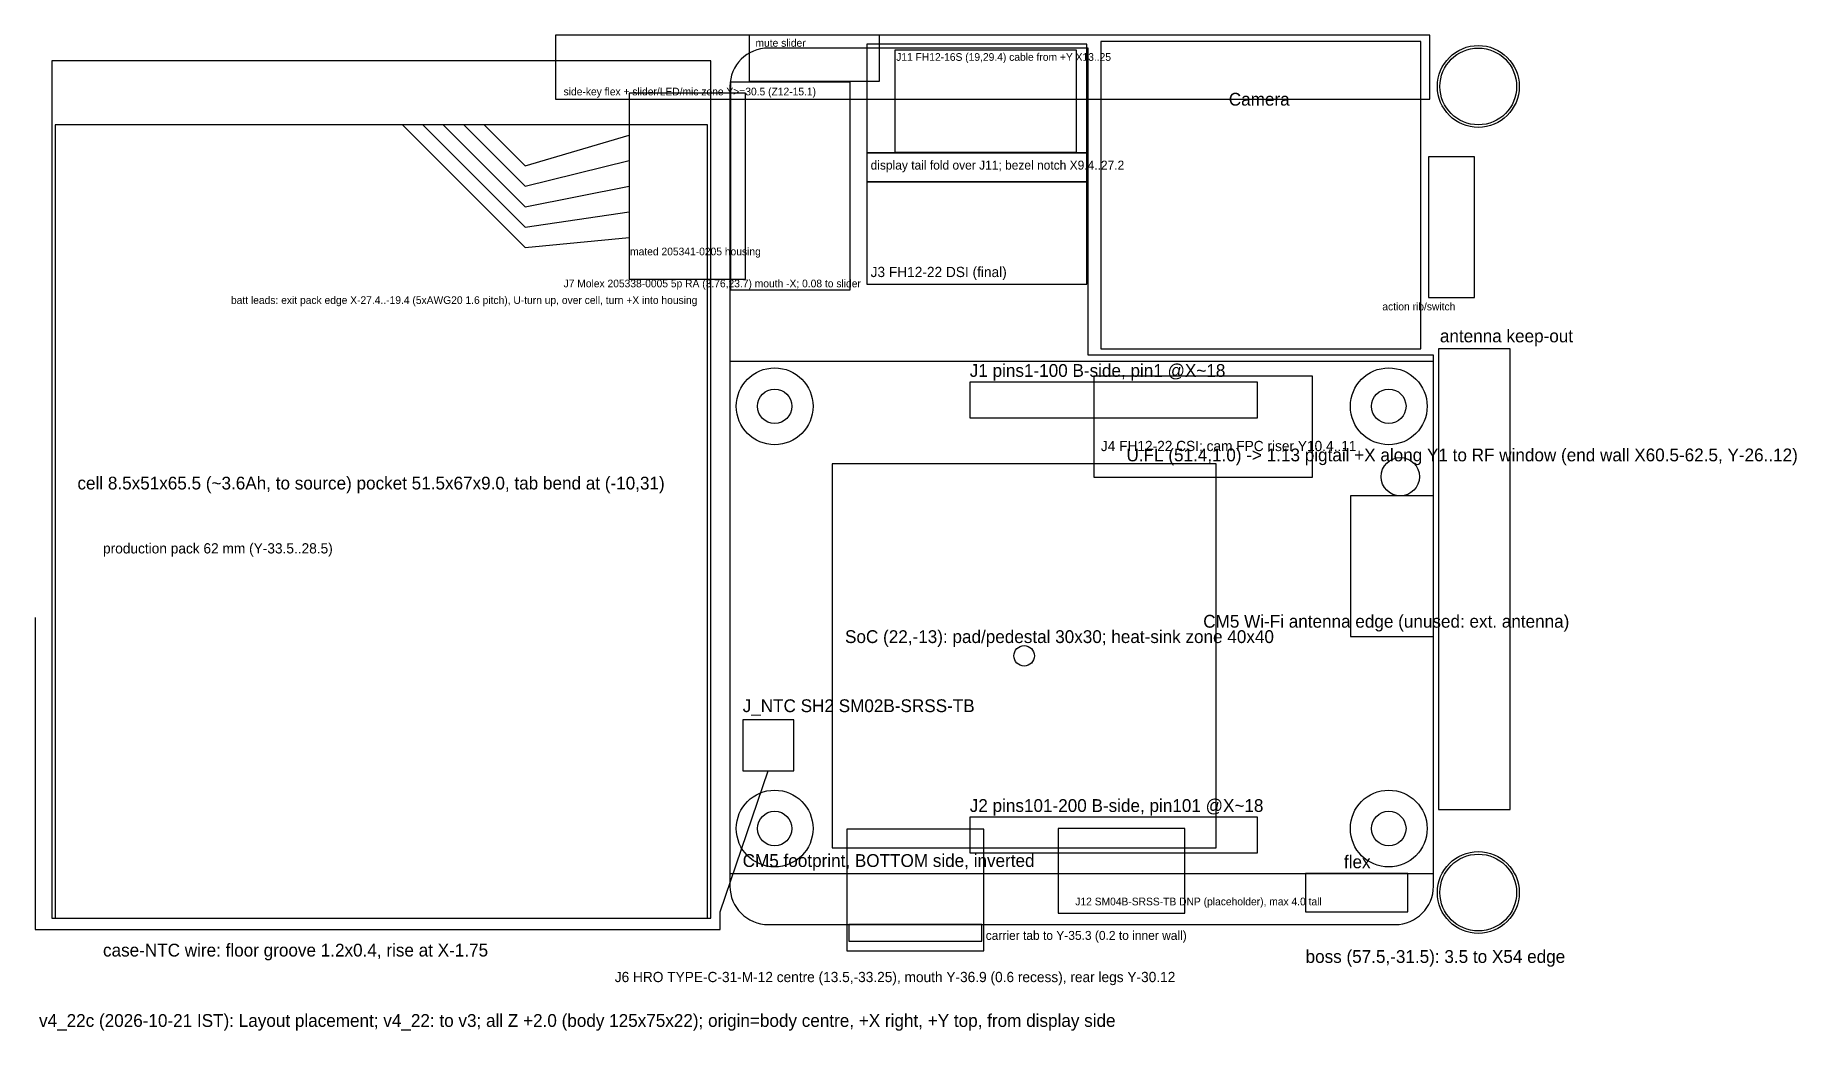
# Model space of a CAD drawing. Header units: millimetres. Extents: x -55 to 82, y -42 to 36.
import ezdxf

# ---------------------------------------------------------------- set-up
doc = ezdxf.new("R2010")
doc.units = ezdxf.units.MM
for name, color, linetype in [('CM5', 5, 'Continuous'), ('CONN_BOT', 4, 'Continuous'), ('CONN_TOP', 3, 'Continuous'), ('ENCLOSURE', 8, 'Continuous'), ('KEEPOUT', 6, 'Continuous'), ('MOUNT', 1, 'Continuous'), ('NOTE', 2, 'Continuous'), ('OUTLINE', 7, 'Continuous')]:
    doc.layers.add(name, color=color, linetype=linetype)

msp = doc.modelspace()

# ---------------------------------------------------------------- linework, layer by layer
at = {"layer": 'CM5'}
msp.add_lwpolyline([(-1, -30), (54, -30), (54, 10), (-1, 10)], close=True, dxfattribs=at)
msp.add_circle((22, -13), 0.8, dxfattribs=at)
at = {"layer": 'CONN_BOT'}
for points in [[(17.75, 5.6), (40.25, 5.6), (40.25, 8.4), (17.75, 8.4)], [(17.75, -28.4), (40.25, -28.4), (40.25, -25.6), (17.75, -25.6)]]:
    msp.add_lwpolyline(points, close=True, dxfattribs=at)
msp.add_circle((51.4, 1), 1.5, dxfattribs=at)
at = {"layer": 'CONN_TOP'}
for points in [[(11.9, 26.36), (26.09, 26.36), (26.09, 34.34), (11.9, 34.34)], [(-0.95, 15.59), (8.39, 15.59), (8.39, 31.82), (-0.95, 31.82)], [(9.71, 16.05), (26.89, 16.05), (26.89, 24.05), (9.71, 24.05)], [(27.45, 0.95), (44.55, 0.95), (44.55, 8.85), (27.45, 8.85)], [(0, -22), (4, -22), (4, -18), (0, -18)], [(8.13, -36.05), (18.86, -36.05), (18.86, -26.54), (8.13, -26.54)], [(24.65, -33.1), (34.55, -33.1), (34.55, -26.5), (24.65, -26.5)], [(44, -33), (52, -33), (52, -30), (44, -30)]]:
    msp.add_lwpolyline(points, close=True, dxfattribs=at)
at = {"layer": 'ENCLOSURE'}
for points in [[(0.5, 31.9), (10.7, 31.9), (10.7, 35.5), (0.5, 35.5)], [(9.71, 26.3), (26.89, 26.3), (26.89, 34.8), (9.71, 34.8)], [(28, 11), (53, 11), (53, 35), (28, 35)], [(-54, -33.5), (-2.5, -33.5), (-2.5, 33.5), (-54, 33.5)], [(-8.88, 16.43), (0.22, 16.43), (0.22, 30.98), (-8.88, 30.98)], [(-53.75, -33.5), (-2.75, -33.5), (-2.75, 28.5), (-53.75, 28.5)]]:
    msp.add_lwpolyline(points, close=True, dxfattribs=at)
for points in [[(-26.6, 28.5), (-26.6, 28.5), (-17, 18.9), (-8.88, 19.7)], [(-25, 28.5), (-25, 28.5), (-17, 20.5), (-8.88, 21.7)], [(-23.4, 28.5), (-23.4, 28.5), (-17, 22.1), (-8.88, 23.7)], [(-21.8, 28.5), (-21.8, 28.5), (-17, 23.7), (-8.88, 25.7)], [(-20.2, 28.5), (-20.2, 28.5), (-17, 25.3), (-8.88, 27.7)], [(-55.3, -10), (-55.3, -34.4), (-1.75, -34.4), (-1.75, -33), (2, -22)]]:
    msp.add_lwpolyline(points, dxfattribs=at)
for centre in [(57.5, 31.5), (57.5, -31.5)]:
    msp.add_circle(centre, 3, dxfattribs=at)
at = {"layer": 'KEEPOUT'}
for points in [[(-14.62, 30.5), (53.72, 30.5), (53.72, 35.5), (-14.62, 35.5)], [(9.71, 24.05), (26.89, 24.05), (26.89, 26.3), (9.71, 26.3)], [(53.6, 15), (57.2, 15), (57.2, 26), (53.6, 26)], [(54.4, -25), (60, -25), (60, 11), (54.4, 11)], [(7, -28), (37, -28), (37, 2), (7, 2)], [(47.5, -11.5), (54, -11.5), (54, -0.5), (47.5, -0.5)]]:
    msp.add_lwpolyline(points, close=True, dxfattribs=at)
for centre, radius in [((57.5, 31.5), 3.2), ((2.5, 6.5), 3), ((50.5, 6.5), 3), ((2.5, -26.5), 3), ((50.5, -26.5), 3), ((57.5, -31.5), 3.2)]:
    msp.add_circle(centre, radius, dxfattribs=at)
at = {"layer": 'MOUNT'}
for centre in [(2.5, 6.5), (50.5, 6.5), (2.5, -26.5), (50.5, -26.5)]:
    msp.add_circle(centre, 1.35, dxfattribs=at)
at = {"layer": 'OUTLINE'}
msp.add_lwpolyline([(2, -34), (51, -34, 0.4142), (54, -31), (54, 10.5), (27, 10.5), (27, 34.5), (2, 34.5, 0.4142), (-1, 31.5), (-1, -31, 0.4142)], format="xyb", close=True, dxfattribs=at)
msp.add_lwpolyline([(8.3, -35.3), (18.7, -35.3), (18.7, -34), (8.3, -34)], close=True, dxfattribs=at)

# ---------------------------------------------------------------- texts
at = {"layer": 'NOTE'}
for s, height, p in [('mute slider', 0.6, (1, 34.6)), ('J11 FH12-16S (19,29.4) cable from +Y X13..25', 0.6, (12, 33.5)), ('side-key flex + slider/LED/mic zone Y>=30.5 (Z12-15.1)', 0.6, (-14, 30.8)), ('Camera', 1, (38, 30)), ('display tail fold over J11; bezel notch X9.4..27.2', 0.7, (10, 25)), ('mated 205341-0205 housing', 0.6, (-8.8, 18.3)), ('J3 FH12-22 DSI (final)', 0.8, (10, 16.6)), ('J7 Molex 205338-0005 5p RA (3.76,23.7) mouth -X; 0.08 to slider', 0.6, (-14, 15.8)), ('batt leads: exit pack edge X-27.4..-19.4 (5xAWG20 1.6 pitch), U-turn up, over cell, turn +X into housing', 0.6, (-40, 14.5)), ('action rib/switch', 0.6, (50, 14)), ('antenna keep-out', 1, (54.5, 11.5)), ('J1 pins1-100 B-side, pin1 @X~18', 1, (17.75, 8.8)), ('J4 FH12-22 CSI; cam FPC riser Y10.4..11', 0.8, (28, 3)), ('U.FL (51.4,1.0) -> 1.13 pigtail +X along Y1 to RF window (end wall X60.5-62.5, Y-26..12)', 1, (30, 2.2)), ('cell 8.5x51x65.5 (~3.6Ah, to source) pocket 51.5x67x9.0, tab bend at (-10,31)', 1, (-52, 0)), ('production pack 62 mm (Y-33.5..28.5)', 0.8, (-50, -5)), ('SoC (22,-13): pad/pedestal 30x30; heat-sink zone 40x40', 1, (8, -12)), ('CM5 Wi-Fi antenna edge (unused: ext. antenna)', 1, (36, -10.8)), ('J_NTC SH2 SM02B-SRSS-TB', 1, (0, -17.4)), ('J2 pins101-200 B-side, pin101 @X~18', 1, (17.75, -25.2)), ('CM5 footprint, BOTTOM side, inverted', 1, (0, -29.5)), ('flex', 1, (47, -29.6)), ('J12 SM04B-SRSS-TB DNP (placeholder), max 4.0 tall', 0.6, (26, -32.5)), ('case-NTC wire: floor groove 1.2x0.4, rise at X-1.75', 1, (-50, -36.5)), ('carrier tab to Y-35.3 (0.2 to inner wall)', 0.7, (19, -35.2)), ('boss (57.5,-31.5): 3.5 to X54 edge', 1, (44, -37)), ('J6 HRO TYPE-C-31-M-12 centre (13.5,-33.25), mouth Y-36.9 (0.6 recess), rear legs Y-30.12', 0.8, (-10, -38.5)), ('v4_22c (2026-10-21 IST): Layout placement; v4_22: to v3; all Z +2.0 (body 125x75x22); origin=body centre, +X right, +Y top, from display side', 1, (-55, -42))]:
    msp.add_text(s, height=height, dxfattribs=at).set_placement(p)

doc.saveas('drawing.dxf')
